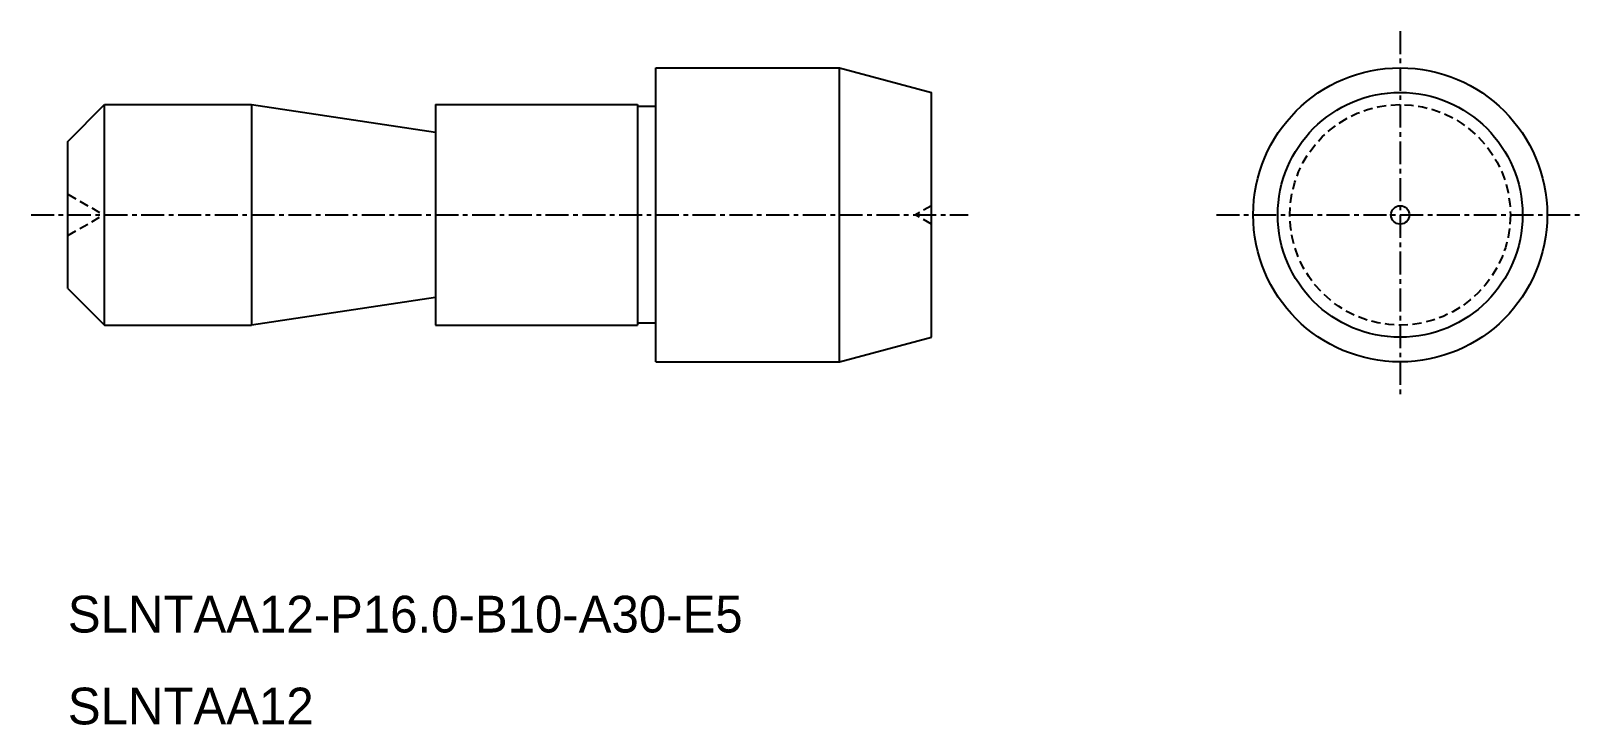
# Model space of a CAD drawing. Extents: x -2179.6 to -2095.1, y -777.4 to -739.7.
import ezdxf

# ---------------------------------------------------------------- set-up
doc = ezdxf.new("R2010")
doc.units = 0
doc.linetypes.add('CENTER', pattern=[2, 1.25, -0.25, 0.25, -0.25])
doc.linetypes.add('DASHED', pattern=[0.75, 0.5, -0.25])
doc.layers.get('0').update_dxf_attribs({"linetype": 'CONTINUOUS'})
doc.layers.add('CENTER', color=1, linetype='CENTER')

msp = doc.modelspace()

# ---------------------------------------------------------------- linework, layer by layer
at = {"color": 7, "linetype": 'CONTINUOUS'}
for p, q in [((-2145.633, -741.66), (-2135.633, -741.66)), ((-2145.633, -757.66), (-2145.633, -741.66)), ((-2135.633, -757.66), (-2135.633, -741.66)), ((-2135.633, -741.66), (-2130.633, -743)), ((-2130.633, -756.32), (-2130.633, -743)), ((-2177.633, -745.66), (-2175.633, -743.66)), ((-2175.633, -743.66), (-2167.633, -743.66)), ((-2167.633, -743.66), (-2167.633, -755.66)), ((-2167.633, -743.66), (-2157.633, -745.16)), ((-2157.633, -743.66), (-2157.633, -755.66)), ((-2157.633, -743.66), (-2146.633, -743.66)), ((-2146.633, -743.66), (-2146.633, -755.66)), ((-2145.633, -743.76), (-2146.633, -743.76)), ((-2177.633, -753.66), (-2177.633, -745.66)), ((-2177.633, -753.66), (-2175.633, -755.66)), ((-2157.633, -754.16), (-2167.633, -755.66)), ((-2175.633, -755.66), (-2167.633, -755.66)), ((-2157.633, -755.66), (-2146.633, -755.66)), ((-2145.633, -755.56), (-2146.633, -755.56)), ((-2135.633, -757.66), (-2130.633, -756.32)), ((-2145.633, -757.66), (-2135.633, -757.66))]:
    msp.add_line(p, q, dxfattribs=at)
at = {"color": 3, "linetype": 'DASHED'}
for p, q in [((-2177.633, -748.535), (-2175.685, -749.66)), ((-2130.633, -749.16), (-2131.499, -749.66)), ((-2177.633, -750.785), (-2175.685, -749.66)), ((-2130.633, -750.16), (-2131.499, -749.66))]:
    msp.add_line(p, q, dxfattribs=at)
msp.add_circle((-2105.133, -749.66), 6, dxfattribs=at)
at = {"layer": 'CENTER', "color": 1, "linetype": 'CENTER'}
for p, q in [((-2105.133, -739.66), (-2105.133, -759.66)), ((-2179.633, -749.66), (-2128.633, -749.66)), ((-2115.133, -749.66), (-2095.133, -749.66))]:
    msp.add_line(p, q, dxfattribs=at)
at = {"layer": 'CENTER', "color": 7, "linetype": 'CONTINUOUS'}
msp.add_line((-2175.633, -755.66), (-2175.633, -743.66), dxfattribs=at)
for radius in [8, 6.66, 0.5]:
    msp.add_circle((-2105.133, -749.66), radius, dxfattribs=at)

# ---------------------------------------------------------------- texts
at = {"color": 7, "linetype": 'CONTINUOUS'}
for s, p in [('SLNTAA12-P16.0-B10-A30-E5', (-2177.633, -772.381)), ('SLNTAA12', (-2177.633, -777.381))]:
    msp.add_text(s, height=2, dxfattribs=at).set_placement(p)

doc.saveas('drawing.dxf')
